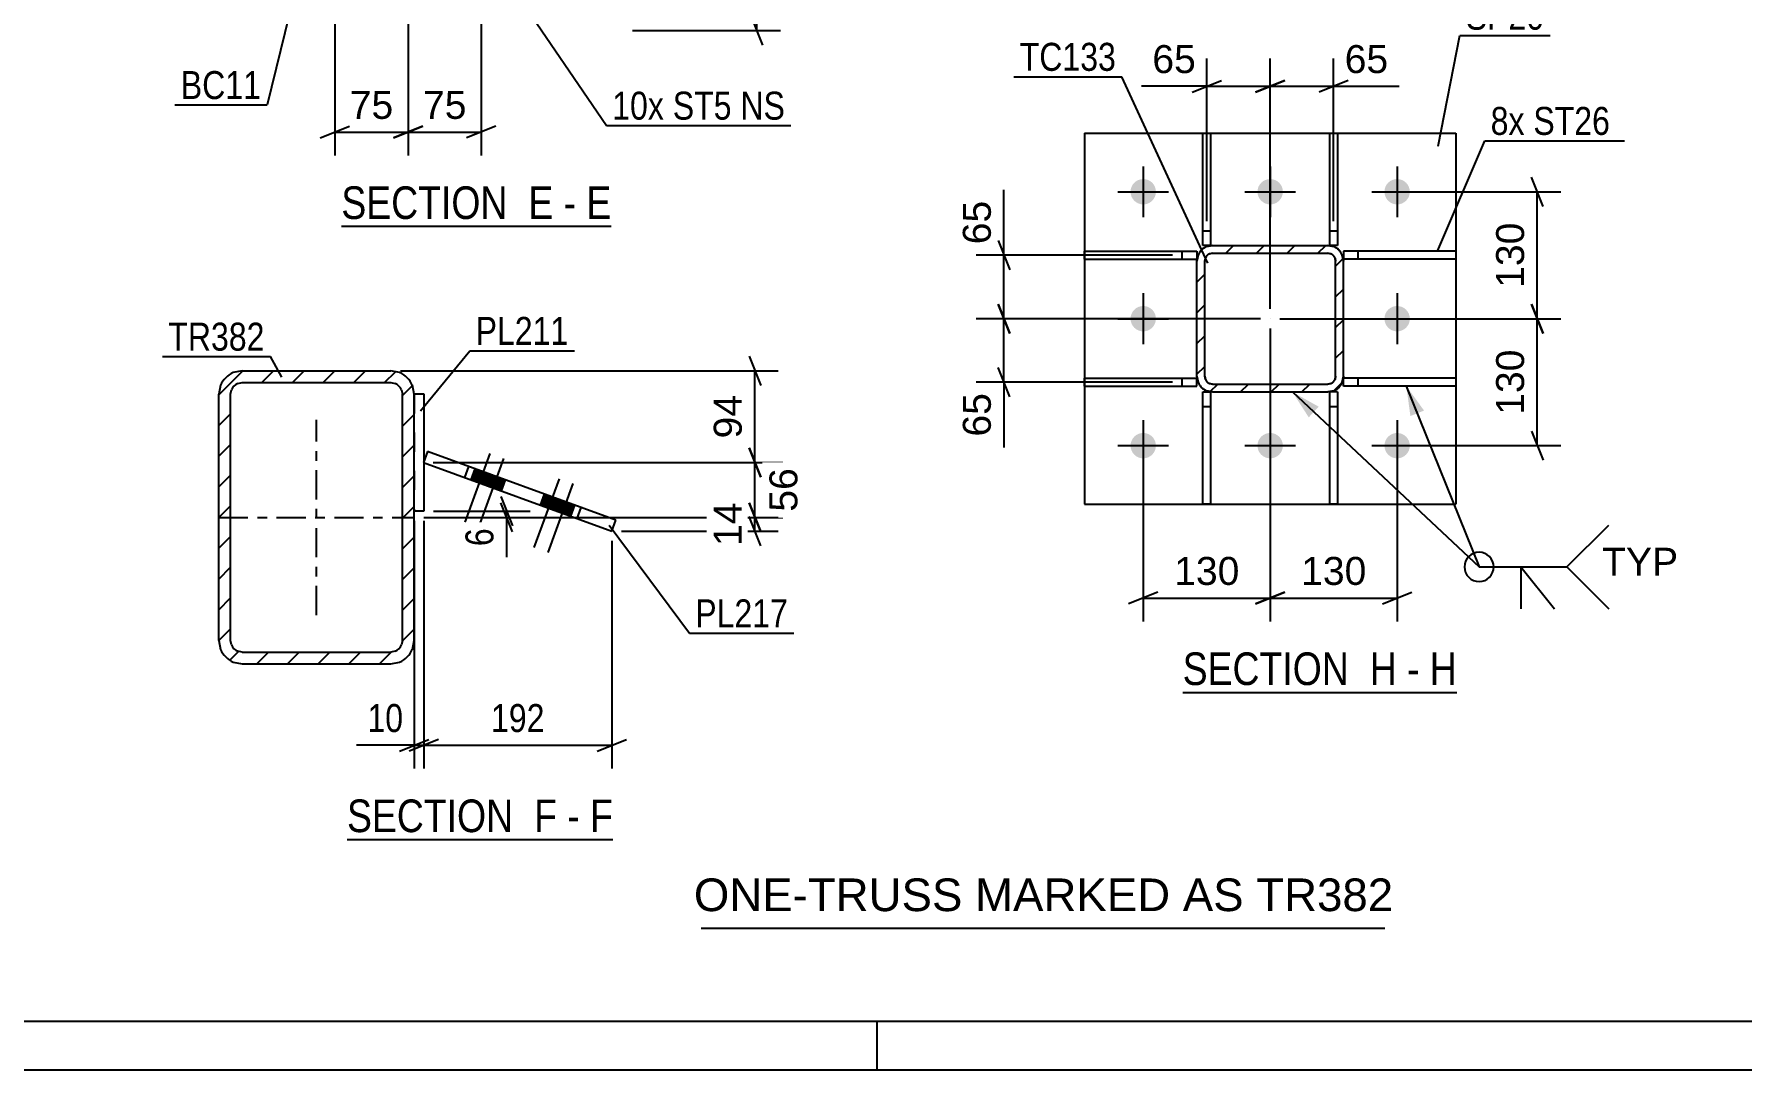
# Model space of a CAD drawing. Header units: millimetres. Extents: x 0 to 841, y 0 to 594.
# Drawn here: x 334.7 to 509.6, y 0 to 106 of the extents above; entities that cross this region are included whole.
import ezdxf

# ---------------------------------------------------------------- set-up
doc = ezdxf.new("R2010")
doc.units = ezdxf.units.MM
doc.linetypes.add('DXK_LINE_DOT2', pattern=[3.9198, 1.9599, -1.9599])
doc.linetypes.add('DXK_LINE_DOT3', pattern=[5.9187, 2.979, -0.9799, 0.9799, -0.9799])
doc.styles.add('Arial', font='ARIAL.TTF', dxfattribs={"height": 0.2})
doc.styles.add('Arial Narrow', font='ARIALN.TTF', dxfattribs={"height": 0.2})

# ---------------------------------------------------------------- blocks, each defined once
blk = doc.blocks.new('Unknown-318884472-1130')
at = {"color": 5, "linetype": 'Continuous'}
for p, q in [((5, 5), (836, 5)), ((421, 0), (421, 5)), ((0, 0), (841, 0))]:
    blk.add_line(p, q, dxfattribs=at)
blk = doc.blocks.new('Unknown-318884472-13 - 4047')
at = {"color": 6, "linetype": 'Continuous'}
blk.add_line((366.14, 86.37), (393.78, 86.37), dxfattribs=at)
at = {"color": 0, "linetype": 'Continuous'}
for points in [[(384.24, 87.12), (384.24, 90.62), (366.14, 90.62), (366.14, 87.12)], [(387.85, 87.12), (387.85, 90.62), (385.29, 90.62), (385.29, 87.12)], [(390.18, 87.12), (390.18, 90.62), (388.9, 90.62), (388.9, 87.12)], [(393.78, 87.12), (393.78, 90.62), (391.23, 90.62), (391.23, 87.12)]]:
    blk.add_wipeout(points, dxfattribs=at)
at = {"color": 7, "linetype": 'Continuous', "style": 'Arial Narrow'}
for s, p in [('SECTION ', (366.14, 87.12)), ('E', (385.29, 87.12)), ('E', (391.23, 87.12)), ('-', (388.9, 87.12))]:
    blk.add_text(s, height=3.34, dxfattribs=at).set_placement(p)
blk = doc.blocks.new('Unknown-318884472-15 - 1936')
at = {"color": 6, "linetype": 'Continuous'}
blk.add_line((366.72, 23.59), (393.94, 23.59), dxfattribs=at)
at = {"color": 0, "linetype": 'Continuous'}
for points in [[(384.83, 24.34), (384.83, 27.84), (366.72, 27.84), (366.72, 24.34)], [(388.22, 24.34), (388.22, 27.84), (385.88, 27.84), (385.88, 24.34)], [(390.55, 24.34), (390.55, 27.84), (389.27, 27.84), (389.27, 24.34)], [(393.94, 24.34), (393.94, 27.84), (391.6, 27.84), (391.6, 24.34)]]:
    blk.add_wipeout(points, dxfattribs=at)
at = {"color": 7, "linetype": 'Continuous', "style": 'Arial Narrow'}
for s, p in [('SECTION ', (366.72, 24.34)), ('F', (385.88, 24.34)), ('F', (391.6, 24.34)), ('-', (389.27, 24.34))]:
    blk.add_text(s, height=3.34, dxfattribs=at).set_placement(p)
blk = doc.blocks.new('Unknown-318884472-20 - 16678')
at = {"color": 6, "linetype": 'Continuous'}
blk.add_line((452.3, 38.65), (480.37, 38.65), dxfattribs=at)
at = {"color": 0, "linetype": 'Continuous'}
for points in [[(470.41, 39.4), (470.41, 42.9), (452.3, 42.9), (452.3, 39.4)], [(474.23, 39.4), (474.23, 42.9), (471.46, 42.9), (471.46, 39.4)], [(476.55, 39.4), (476.55, 42.9), (475.28, 42.9), (475.28, 39.4)], [(480.37, 39.4), (480.37, 42.9), (477.6, 42.9), (477.6, 39.4)]]:
    blk.add_wipeout(points, dxfattribs=at)
at = {"color": 7, "linetype": 'Continuous', "style": 'Arial Narrow'}
for s, p in [('SECTION ', (452.3, 39.4)), ('H', (471.46, 39.4)), ('H', (477.6, 39.4)), ('-', (475.28, 39.4))]:
    blk.add_text(s, height=3.34, dxfattribs=at).set_placement(p)
blk = doc.blocks.new('Part-318884472-1982 - 1936')
at = {"color": 2, "linetype": 'Continuous'}
for p, q in [((373.59, 69.21), (374.59, 69.21)), ((373.59, 69.21), (373.59, 69.17)), ((374.59, 69.21), (374.59, 57.21)), ((374.59, 57.21), (373.59, 57.21))]:
    blk.add_line(p, q, dxfattribs=at)
at = {"color": 7, "linetype": 'DXK_LINE_DOT2'}
blk.add_line((373.59, 69.17), (373.59, 57.21), dxfattribs=at)
blk = doc.blocks.new('Part-318884472-1955 - 1936')
at = {"linetype": 'Continuous'}
h = blk.add_hatch(dxfattribs=at)
h.set_pattern_fill('', scale=0.7, style=0, pattern_type=0)
h.set_pattern_definition([(45, (353.5922, 43.9717), (-1.57154, 1.57154), [])])
h.paths.add_polyline_path([(353.59, 69.17), (353.59, 43.97), (353.77, 43.05), (354.3, 42.27), (355.07, 41.75), (355.99, 41.57), (371.19, 41.57), (372.11, 41.75), (372.89, 42.27), (373.41, 43.05), (373.59, 43.97), (373.59, 69.17), (373.41, 70.09), (372.89, 70.87), (372.11, 71.39), (371.19, 71.57), (355.99, 71.57), (355.07, 71.39), (354.3, 70.87), (353.77, 70.09)])
h.paths.add_polyline_path([(355.14, 70.02), (355.53, 70.28), (355.99, 70.37), (371.19, 70.37), (371.65, 70.28), (372.04, 70.02), (372.3, 69.63), (372.39, 69.17), (372.39, 43.97), (372.3, 43.51), (372.04, 43.12), (371.65, 42.86), (371.19, 42.77), (355.99, 42.77), (355.53, 42.86), (355.14, 43.12), (354.88, 43.51), (354.79, 43.97), (354.79, 69.17), (354.88, 69.63)])
at = {"color": 2, "linetype": 'Continuous'}
for p, q in [((353.77, 70.09), (353.59, 69.17)), ((355.99, 71.57), (355.07, 71.39)), ((355.53, 70.28), (355.99, 70.37)), ((355.99, 71.57), (371.19, 71.57)), ((355.99, 70.37), (371.19, 70.37)), ((372.11, 71.39), (371.19, 71.57)), ((371.19, 70.37), (371.65, 70.28)), ((373.59, 69.17), (373.41, 70.09)), ((353.59, 43.97), (353.59, 69.17)), ((354.79, 69.17), (354.88, 69.63)), ((354.79, 43.97), (354.79, 69.17)), ((372.3, 69.63), (372.39, 69.17)), ((372.39, 43.97), (372.39, 69.17)), ((373.59, 43.97), (373.59, 69.17)), ((353.59, 43.97), (353.77, 43.05)), ((354.88, 43.51), (354.79, 43.97)), ((372.39, 43.97), (372.3, 43.51)), ((373.41, 43.05), (373.59, 43.97)), ((355.99, 42.77), (355.53, 42.86)), ((355.99, 42.77), (371.19, 42.77)), ((371.65, 42.86), (371.19, 42.77)), ((355.07, 41.75), (355.99, 41.57)), ((355.99, 41.57), (371.19, 41.57)), ((371.19, 41.57), (372.11, 41.75))]:
    blk.add_line(p, q, dxfattribs=at)
at = {"color": 7, "linetype": 'DXK_LINE_DOT3'}
for p, q in [((363.59, 46.57), (363.59, 66.57)), ((353.59, 56.57), (373.59, 56.57))]:
    blk.add_line(p, q, dxfattribs=at)
at = {"color": 2, "linetype": 'Continuous'}
for centre, radius, start, end in [((355.99, 69.17), 2.4, 112.5, 157.5), ((355.99, 69.17), 1.2, 112.5, 157.5), ((371.19, 69.17), 1.2, 22.5, 67.5), ((371.19, 69.17), 2.4, 22.5, 67.5), ((355.99, 43.97), 2.4, 202.5, 247.5), ((355.99, 43.97), 1.2, 202.5, 247.5), ((371.19, 43.97), 1.2, 292.5, 337.5), ((371.19, 43.97), 2.4, 292.5, 337.5)]:
    blk.add_arc(centre, radius, start, end, dxfattribs=at)
blk = doc.blocks.new('Bolt-318884472-2024 - 1936')
at = {"linetype": 'Continuous'}
for points in [[(381.5, 60.92), (379.81, 61.54), (379.4, 60.41), (381.09, 59.8)], [(382.92, 60.41), (381.23, 61.03), (380.82, 59.9), (382.51, 59.28)], [(388.59, 58.35), (386.9, 58.96), (386.49, 57.83), (388.18, 57.22)], [(390, 57.83), (388.31, 58.45), (387.9, 57.32), (389.59, 56.7)]]:
    blk.add_hatch(color=1, dxfattribs=at).paths.add_polyline_path(points)
at = {"color": 1, "linetype": 'Continuous'}
for p, q in [((381.34, 63.11), (378.78, 56.06)), ((379.81, 61.54), (379.4, 60.41)), ((382.76, 62.6), (380.19, 55.55)), ((381.23, 61.03), (380.82, 59.9)), ((381.5, 60.92), (381.09, 59.8)), ((382.92, 60.41), (382.51, 59.28)), ((388.43, 60.53), (385.86, 53.48)), ((389.84, 60.02), (387.28, 52.97)), ((386.9, 58.96), (386.49, 57.83)), ((388.31, 58.45), (387.9, 57.32)), ((388.59, 58.35), (388.18, 57.22)), ((390, 57.83), (389.59, 56.7))]:
    blk.add_line(p, q, dxfattribs=at)
blk = doc.blocks.new('Part-318884472-2004 - 1936')
at = {"color": 2, "linetype": 'Continuous'}
for p, q in [((374.95, 63.31), (374.54, 62.18)), ((394.24, 56.29), (374.95, 63.31)), ((374.54, 62.18), (393.83, 55.16)), ((378.78, 60.64), (379.19, 61.77)), ((393.83, 55.16), (394.24, 56.29))]:
    blk.add_line(p, q, dxfattribs=at)
at = {"color": 7, "linetype": 'DXK_LINE_DOT2'}
blk.add_line((390.3, 56.45), (390.71, 57.57), dxfattribs=at)
blk = doc.blocks.new('Part-318884472-16723 - 16678')
at = {"color": 2, "linetype": 'Continuous'}
for p, q in [((454.36, 57.91), (454.36, 69.41)), ((454.36, 69.41), (455.16, 69.41)), ((455.16, 69.41), (455.16, 57.91)), ((455.16, 57.91), (454.36, 57.91))]:
    blk.add_line(p, q, dxfattribs=at)
at = {"color": 7, "linetype": 'DXK_LINE_DOT2'}
blk.add_line((454.36, 67.91), (455.16, 67.91), dxfattribs=at)
blk = doc.blocks.new('Part-318884472-16726 - 16678')
at = {"color": 2, "linetype": 'Continuous'}
for p, q in [((480.26, 70.81), (468.76, 70.81)), ((468.76, 70.01), (468.76, 70.81)), ((480.26, 70.01), (468.76, 70.01)), ((480.26, 70.81), (480.26, 70.01))]:
    blk.add_line(p, q, dxfattribs=at)
at = {"color": 7, "linetype": 'DXK_LINE_DOT2'}
blk.add_line((470.26, 70.01), (470.26, 70.81), dxfattribs=at)
blk = doc.blocks.new('Part-318884472-16702 - 16678')
at = {"linetype": 'Continuous'}
h = blk.add_hatch(dxfattribs=at)
h.set_pattern_fill('', scale=0.7, style=0, pattern_type=0)
h.set_pattern_definition([(45, (467.7772, 69.5294), (-1.57154, 1.57154), [])])
h.paths.add_polyline_path([(467.16, 69.41), (467.78, 69.53), (468.3, 69.88), (468.64, 70.4), (468.76, 71.01), (468.76, 82.81), (468.64, 83.42), (468.3, 83.94), (467.78, 84.29), (467.16, 84.41), (455.36, 84.41), (454.75, 84.29), (454.23, 83.94), (453.89, 83.42), (453.76, 82.81), (453.76, 71.01), (453.89, 70.4), (454.23, 69.88), (454.75, 69.53), (455.36, 69.41)])
h.paths.add_polyline_path([(455.36, 70.21), (455.06, 70.27), (454.8, 70.44), (454.63, 70.7), (454.56, 71.01), (454.56, 82.81), (454.63, 83.11), (454.8, 83.37), (455.06, 83.55), (455.36, 83.61), (467.16, 83.61), (467.47, 83.55), (467.73, 83.37), (467.9, 83.11), (467.96, 82.81), (467.96, 71.01), (467.9, 70.7), (467.73, 70.44), (467.47, 70.27), (467.16, 70.21)])
at = {"color": 7, "linetype": 'DXK_LINE_DOT2'}
for p, q in [((454.75, 84.29), (455.36, 84.41)), ((455.36, 84.41), (467.16, 84.41)), ((467.16, 84.41), (467.78, 84.29)), ((453.76, 82.81), (453.89, 83.42)), ((453.76, 71.01), (453.76, 82.81)), ((454.63, 83.11), (454.56, 82.81)), ((454.56, 71.01), (454.56, 82.81)), ((455.36, 83.61), (455.06, 83.55)), ((455.36, 83.61), (467.16, 83.61)), ((467.47, 83.55), (467.16, 83.61)), ((467.96, 82.81), (467.9, 83.11)), ((467.96, 71.01), (467.96, 82.81)), ((468.64, 83.42), (468.76, 82.81)), ((468.76, 71.01), (468.76, 82.81)), ((453.89, 70.4), (453.76, 71.01)), ((454.56, 71.01), (454.63, 70.7)), ((455.06, 70.27), (455.36, 70.21)), ((455.36, 70.21), (467.16, 70.21)), ((467.16, 70.21), (467.47, 70.27)), ((467.9, 70.7), (467.96, 71.01)), ((468.76, 71.01), (468.64, 70.4)), ((455.36, 69.41), (454.75, 69.53)), ((455.36, 69.41), (467.16, 69.41)), ((467.78, 69.53), (467.16, 69.41))]:
    blk.add_line(p, q, dxfattribs=at)
at = {"color": 2, "linetype": 'Continuous'}
for p, q in [((455.36, 84.41), (454.75, 84.29)), ((455.36, 84.41), (467.16, 84.41)), ((467.78, 84.29), (467.16, 84.41)), ((453.89, 83.42), (453.76, 82.81)), ((453.76, 71.01), (453.76, 82.81)), ((454.56, 82.81), (454.63, 83.11)), ((454.56, 71.01), (454.56, 82.81)), ((455.06, 83.55), (455.36, 83.61)), ((455.36, 83.61), (467.16, 83.61)), ((467.16, 83.61), (467.47, 83.55)), ((467.9, 83.11), (467.96, 82.81)), ((467.96, 71.01), (467.96, 82.81)), ((468.76, 82.81), (468.64, 83.42)), ((468.76, 71.01), (468.76, 82.81)), ((453.76, 71.01), (453.89, 70.4)), ((454.63, 70.7), (454.56, 71.01)), ((455.36, 70.21), (455.06, 70.27)), ((455.36, 70.21), (467.16, 70.21)), ((467.47, 70.27), (467.16, 70.21)), ((467.96, 71.01), (467.9, 70.7)), ((468.64, 70.4), (468.76, 71.01)), ((454.75, 69.53), (455.36, 69.41)), ((455.36, 69.41), (467.16, 69.41)), ((467.16, 69.41), (467.78, 69.53))]:
    blk.add_line(p, q, dxfattribs=at)
at = {"color": 7, "linetype": 'DXK_LINE_DOT3'}
blk.add_line((461.26, 76.91), (461.26, 76.91), dxfattribs=at)
at = {"color": 7, "linetype": 'DXK_LINE_DOT2'}
for centre, radius, start, end in [((455.36, 82.81), 1.6, 112.5, 157.5), ((467.16, 82.81), 1.6, 22.5, 67.5), ((455.36, 82.81), 0.8, 112.5, 157.5), ((467.16, 82.81), 0.8, 22.5, 67.5), ((455.36, 71.01), 1.6, 202.5, 247.5), ((455.36, 71.01), 0.8, 202.5, 247.5), ((467.16, 71.01), 0.8, 292.5, 337.5), ((467.16, 71.01), 1.6, 292.5, 337.5)]:
    blk.add_arc(centre, radius, start, end, dxfattribs=at)
at = {"color": 2, "linetype": 'Continuous'}
for centre, radius, start, end in [((455.36, 82.81), 1.6, 112.5, 157.5), ((467.16, 82.81), 1.6, 22.5, 67.5), ((455.36, 82.81), 0.8, 112.5, 157.5), ((467.16, 82.81), 0.8, 22.5, 67.5), ((455.36, 71.01), 1.6, 202.5, 247.5), ((455.36, 71.01), 0.8, 202.5, 247.5), ((467.16, 71.01), 0.8, 292.5, 337.5), ((467.16, 71.01), 1.6, 292.5, 337.5)]:
    blk.add_arc(centre, radius, start, end, dxfattribs=at)
blk = doc.blocks.new('Part-318884472-16704 - 16678')
at = {"color": 2, "linetype": 'Continuous'}
for p, q in [((442.26, 95.91), (480.26, 95.91)), ((442.26, 95.91), (442.26, 57.91)), ((480.26, 95.91), (480.26, 57.91)), ((442.26, 57.91), (480.26, 57.91))]:
    blk.add_line(p, q, dxfattribs=at)
blk = doc.blocks.new('Part-318884472-16722 - 16678')
at = {"color": 2, "linetype": 'Continuous'}
for p, q in [((467.36, 57.91), (467.36, 69.41)), ((468.16, 69.41), (467.36, 69.41)), ((468.16, 69.41), (468.16, 57.91)), ((468.16, 57.91), (467.36, 57.91))]:
    blk.add_line(p, q, dxfattribs=at)
at = {"color": 7, "linetype": 'DXK_LINE_DOT2'}
blk.add_line((467.36, 67.91), (468.16, 67.91), dxfattribs=at)
blk = doc.blocks.new('Part-318884472-16724 - 16678')
at = {"color": 2, "linetype": 'Continuous'}
for p, q in [((467.36, 84.41), (467.36, 95.91)), ((467.36, 95.91), (468.16, 95.91)), ((468.16, 95.91), (468.16, 84.41)), ((468.16, 84.41), (467.36, 84.41))]:
    blk.add_line(p, q, dxfattribs=at)
at = {"color": 7, "linetype": 'DXK_LINE_DOT2'}
blk.add_line((467.36, 85.91), (468.16, 85.91), dxfattribs=at)
blk = doc.blocks.new('Part-318884472-16725 - 16678')
at = {"color": 2, "linetype": 'Continuous'}
for p, q in [((454.36, 84.41), (454.36, 95.91)), ((454.36, 95.91), (455.16, 95.91)), ((455.16, 95.91), (455.16, 84.41)), ((455.16, 84.41), (454.36, 84.41))]:
    blk.add_line(p, q, dxfattribs=at)
at = {"color": 7, "linetype": 'DXK_LINE_DOT2'}
blk.add_line((454.36, 85.91), (455.16, 85.91), dxfattribs=at)
blk = doc.blocks.new('Part-318884472-16727 - 16678')
at = {"color": 2, "linetype": 'Continuous'}
for p, q in [((480.26, 83.81), (468.76, 83.81)), ((468.76, 83.81), (468.76, 83.01)), ((480.26, 83.01), (468.76, 83.01)), ((480.26, 83.81), (480.26, 83.01))]:
    blk.add_line(p, q, dxfattribs=at)
at = {"color": 7, "linetype": 'DXK_LINE_DOT2'}
blk.add_line((470.26, 83.01), (470.26, 83.81), dxfattribs=at)
blk = doc.blocks.new('Part-318884472-16728 - 16678')
at = {"color": 2, "linetype": 'Continuous'}
for p, q in [((442.26, 70.01), (442.26, 70.81)), ((442.26, 70.81), (453.76, 70.81)), ((442.26, 70.01), (453.76, 70.01)), ((453.76, 70.01), (453.76, 70.81))]:
    blk.add_line(p, q, dxfattribs=at)
at = {"color": 7, "linetype": 'DXK_LINE_DOT2'}
blk.add_line((452.26, 70.01), (452.26, 70.81), dxfattribs=at)
blk = doc.blocks.new('Part-318884472-16729 - 16678')
at = {"color": 2, "linetype": 'Continuous'}
for p, q in [((442.26, 83.01), (442.26, 83.81)), ((442.26, 83.81), (453.76, 83.81)), ((442.26, 83.01), (453.76, 83.01)), ((453.76, 83.81), (453.76, 83.01))]:
    blk.add_line(p, q, dxfattribs=at)
at = {"color": 7, "linetype": 'DXK_LINE_DOT2'}
blk.add_line((452.26, 83.01), (452.26, 83.81), dxfattribs=at)
blk = doc.blocks.new('Bolt-318884472-16740 - 16678')
at = {"linetype": 'Continuous'}
for points in [[(449.56, 89.91, -1), (446.96, 89.91, -1)], [(462.56, 89.91, -1), (459.96, 89.91, -1)], [(475.56, 89.91, -1), (472.96, 89.91, -1)], [(449.56, 76.91, -1), (446.96, 76.91, -1)], [(475.56, 76.91, -1), (472.96, 76.91, -1)], [(449.56, 63.91, -1), (446.96, 63.91, -1)], [(462.56, 63.91, -1), (459.96, 63.91, -1)], [(475.56, 63.91, -1), (472.96, 63.91, -1)]]:
    blk.add_hatch(color=1, dxfattribs=at).paths.add_polyline_path(points)
at = {"color": 1, "linetype": 'Continuous'}
for p, q in [((448.26, 92.51), (448.26, 87.31)), ((461.26, 92.51), (461.26, 87.31)), ((474.26, 92.51), (474.26, 87.31)), ((445.66, 89.91), (450.86, 89.91)), ((458.66, 89.91), (463.86, 89.91)), ((471.66, 89.91), (476.86, 89.91)), ((448.26, 79.51), (448.26, 74.31)), ((474.26, 79.51), (474.26, 74.31)), ((445.66, 76.91), (450.86, 76.91)), ((471.66, 76.91), (476.86, 76.91)), ((448.26, 66.51), (448.26, 61.31)), ((461.26, 66.51), (461.26, 61.31)), ((474.26, 66.51), (474.26, 61.31)), ((445.66, 63.91), (450.86, 63.91)), ((458.66, 63.91), (463.86, 63.91)), ((471.66, 63.91), (476.86, 63.91))]:
    blk.add_line(p, q, dxfattribs=at)
blk = doc.blocks.new('StraightDimension-318884472-4279 - 4047')
at = {"color": 7, "linetype": 'Continuous'}
for p, q in [((372.97, 132.43), (372.97, 93.62)), ((380.47, 115.93), (380.47, 93.62)), ((371.47, 95.42), (374.47, 96.62)), ((381.97, 96.62), (378.97, 95.42)), ((372.97, 96.02), (380.47, 96.02))]:
    blk.add_line(p, q, dxfattribs=at)
at = {"color": 0}
blk.add_wipeout([(379.55, 96.77), (379.55, 100.97), (373.9, 100.97), (373.9, 96.77)], dxfattribs=at)
at = {"color": 3, "style": 'Arial'}
blk.add_text('75', height=2.865, dxfattribs=at).set_placement((374.5, 97.37))
blk = doc.blocks.new('StraightDimension-318884472-4284 - 4047')
at = {"color": 7, "linetype": 'Continuous'}
for p, q in [((372.97, 132.43), (372.97, 93.62)), ((365.47, 115.93), (365.47, 93.62)), ((363.97, 95.42), (366.97, 96.62)), ((374.47, 96.62), (371.47, 95.42)), ((365.47, 96.02), (372.97, 96.02))]:
    blk.add_line(p, q, dxfattribs=at)
at = {"color": 0}
blk.add_wipeout([(372.05, 96.77), (372.05, 100.97), (366.4, 100.97), (366.4, 96.77)], dxfattribs=at)
at = {"color": 3, "style": 'Arial'}
blk.add_text('75', height=2.865, dxfattribs=at).set_placement((367, 97.37))
blk = doc.blocks.new('StraightDimension-318884472-10644 - 4047')
at = {"color": 7, "linetype": 'Continuous'}
for p, q in [((408.1, 114.93), (409.3, 111.93)), ((388.97, 113.43), (411.1, 113.43)), ((408.7, 106.43), (408.7, 113.43)), ((409.3, 104.93), (408.1, 107.93)), ((395.97, 106.43), (411.1, 106.43))]:
    blk.add_line(p, q, dxfattribs=at)
at = {"color": 0}
blk.add_wipeout([(407.95, 112.75), (403.75, 112.75), (403.75, 107.11), (407.95, 107.11)], dxfattribs=at)
at = {"color": 3, "style": 'Arial'}
blk.add_text('70', height=2.865, rotation=90.0002, dxfattribs=at).set_placement((407.35, 107.71))
blk = doc.blocks.new('StraightDimension-318884472-10743 - 1936')
at = {"color": 7, "linetype": 'Continuous'}
for p, q in [((382.46, 58.71), (383.66, 55.71)), ((383.66, 55.07), (382.46, 58.07)), ((374.59, 56.57), (385.46, 56.57)), ((375.59, 57.21), (385.46, 57.21)), ((383.06, 56.57), (383.06, 57.21))]:
    blk.add_line(p, q, dxfattribs=at)
at = {"color": 0}
blk.add_wipeout([(382.31, 56.05), (378.11, 56.05), (378.11, 53.02), (382.31, 53.02)], dxfattribs=at)
at = {"color": 7, "linetype": 'Continuous'}
blk.add_line((383.06, 56.57), (383.06, 52.49), dxfattribs=at)
blk.add_line((383.06, 56.57), (383.06, 52.49), dxfattribs=at)
at = {"color": 3, "style": 'Arial Narrow'}
blk.add_text('6', height=2.86, rotation=90.0002, dxfattribs=at).set_placement((381.71, 53.62))
blk = doc.blocks.new('StraightDimension-318884472-2097 - 1936')
at = {"color": 7, "linetype": 'Continuous'}
for p, q in [((407.89, 73.07), (409.09, 70.07)), ((372.19, 71.57), (410.89, 71.57)), ((408.49, 62.18), (408.49, 71.57)), ((409.09, 60.68), (407.89, 63.68)), ((375.54, 62.18), (410.89, 62.18))]:
    blk.add_line(p, q, dxfattribs=at)
at = {"color": 0}
blk.add_wipeout([(407.74, 69.7), (403.54, 69.7), (403.54, 64.05), (407.74, 64.05)], dxfattribs=at)
at = {"color": 3, "style": 'Arial'}
blk.add_text('94', height=2.865, rotation=90.0002, dxfattribs=at).set_placement((407.14, 64.65))
blk = doc.blocks.new('StraightDimension-318884472-2107 - 1936')
at = {"color": 7, "linetype": 'Continuous'}
for p, q in [((407.89, 63.68), (409.09, 60.68)), ((375.54, 62.18), (411.34, 62.18)), ((408.49, 56.57), (408.49, 62.18)), ((409.09, 55.07), (407.89, 58.07)), ((374.59, 56.57), (411.34, 56.57))]:
    blk.add_line(p, q, dxfattribs=at)
at = {"color": 0}
blk.add_wipeout([(413.44, 62.2), (409.24, 62.2), (409.24, 56.55), (413.44, 56.55)], dxfattribs=at)
at = {"color": 3, "style": 'Arial'}
blk.add_text('56', height=2.865, rotation=90.0002, dxfattribs=at).set_placement((412.84, 57.15))
blk = doc.blocks.new('StraightDimension-318884472-2117 - 1936')
at = {"color": 7, "linetype": 'Continuous'}
for p, q in [((407.89, 58.07), (409.09, 55.07)), ((374.59, 56.57), (410.89, 56.57)), ((409.09, 53.66), (407.89, 56.66)), ((408.49, 55.16), (408.49, 56.57)), ((394.83, 55.16), (410.89, 55.16))]:
    blk.add_line(p, q, dxfattribs=at)
at = {"color": 0}
blk.add_wipeout([(407.74, 58.69), (403.54, 58.69), (403.54, 53.04), (407.74, 53.04)], dxfattribs=at)
at = {"color": 3, "style": 'Arial'}
blk.add_text('14', height=2.865, rotation=90.0002, dxfattribs=at).set_placement((407.14, 53.64))
blk = doc.blocks.new('StraightDimension-318884472-10724 - 1936')
at = {"color": 7, "linetype": 'Continuous'}
for p, q in [((374.59, 56.21), (374.59, 30.84)), ((393.83, 54.16), (393.83, 30.84)), ((376.09, 33.84), (373.09, 32.64)), ((374.59, 33.24), (393.83, 33.24)), ((392.33, 32.64), (395.33, 33.84))]:
    blk.add_line(p, q, dxfattribs=at)
at = {"color": 0}
blk.add_wipeout([(387.55, 33.99), (387.55, 38.19), (380.87, 38.19), (380.87, 33.99)], dxfattribs=at)
at = {"color": 3, "style": 'Arial Narrow'}
blk.add_text('192', height=2.863, dxfattribs=at).set_placement((381.47, 34.59))
blk = doc.blocks.new('StraightDimension-318884472-10725 - 1936')
at = {"color": 7, "linetype": 'Continuous'}
for p, q in [((373.59, 56.21), (373.59, 30.84)), ((374.59, 56.21), (374.59, 30.84)), ((372.09, 32.64), (375.09, 33.84)), ((376.09, 33.84), (373.09, 32.64)), ((373.59, 33.24), (374.59, 33.24))]:
    blk.add_line(p, q, dxfattribs=at)
at = {"color": 0}
blk.add_wipeout([(373.07, 33.99), (373.07, 38.19), (368.21, 38.19), (368.21, 33.99)], dxfattribs=at)
at = {"color": 7, "linetype": 'Continuous'}
blk.add_line((373.59, 33.24), (367.69, 33.24), dxfattribs=at)
blk.add_line((373.59, 33.24), (367.69, 33.24), dxfattribs=at)
at = {"color": 3, "style": 'Arial Narrow'}
blk.add_text('10', height=2.863, dxfattribs=at).set_placement((368.81, 34.59))
blk = doc.blocks.new('StraightDimension-318884472-16907 - 16678')
at = {"color": 7, "linetype": 'Continuous'}
for p, q in [((461.26, 77.91), (461.26, 103.56)), ((467.76, 86.91), (467.76, 103.56)), ((459.76, 100.11), (462.76, 101.31)), ((461.26, 100.71), (467.76, 100.71)), ((469.26, 101.31), (466.26, 100.11))]:
    blk.add_line(p, q, dxfattribs=at)
at = {"color": 0}
blk.add_wipeout([(473.94, 101.46), (473.94, 105.66), (468.29, 105.66), (468.29, 101.46)], dxfattribs=at)
at = {"color": 7, "linetype": 'Continuous'}
blk.add_line((467.76, 100.71), (474.46, 100.71), dxfattribs=at)
blk.add_line((467.76, 100.71), (474.46, 100.71), dxfattribs=at)
at = {"color": 3, "style": 'Arial'}
blk.add_text('65', height=2.865, dxfattribs=at).set_placement((468.89, 102.06))
blk = doc.blocks.new('StraightDimension-318884472-16919 - 16678')
at = {"color": 7, "linetype": 'Continuous'}
for p, q in [((433.4, 78.41), (434.6, 75.41)), ((460.26, 76.91), (431.15, 76.91)), ((434, 70.41), (434, 76.91)), ((434.6, 68.91), (433.4, 71.91)), ((451.26, 70.41), (431.15, 70.41))]:
    blk.add_line(p, q, dxfattribs=at)
at = {"color": 0}
blk.add_wipeout([(433.25, 69.88), (429.05, 69.88), (429.05, 64.24), (433.25, 64.24)], dxfattribs=at)
at = {"color": 7, "linetype": 'Continuous'}
blk.add_line((434, 70.41), (434, 63.71), dxfattribs=at)
blk.add_line((434, 70.41), (434, 63.71), dxfattribs=at)
at = {"color": 3, "style": 'Arial'}
blk.add_text('65', height=2.865, rotation=90.0002, dxfattribs=at).set_placement((432.65, 64.84))
blk = doc.blocks.new('StraightDimension-318884472-16949 - 16678')
at = {"color": 7, "linetype": 'Continuous'}
for p, q in [((489.21, 75.41), (488.01, 78.41)), ((462.26, 76.91), (491.01, 76.91)), ((488.61, 63.91), (488.61, 76.91)), ((488.01, 65.41), (489.21, 62.41)), ((475.26, 63.91), (491.01, 63.91))]:
    blk.add_line(p, q, dxfattribs=at)
at = {"color": 0}
blk.add_wipeout([(487.86, 74.34), (483.66, 74.34), (483.66, 66.47), (487.86, 66.47)], dxfattribs=at)
at = {"color": 3, "style": 'Arial'}
blk.add_text('130', height=2.865, rotation=90.0002, dxfattribs=at).set_placement((487.26, 67.07))
blk = doc.blocks.new('StraightDimension-318884472-16908 - 16678')
at = {"color": 7, "linetype": 'Continuous'}
for p, q in [((454.76, 86.91), (454.76, 103.56)), ((461.26, 77.91), (461.26, 103.56)), ((453.26, 100.11), (456.26, 101.31)), ((454.76, 100.71), (461.26, 100.71)), ((462.76, 101.31), (459.76, 100.11))]:
    blk.add_line(p, q, dxfattribs=at)
at = {"color": 0}
blk.add_wipeout([(454.24, 101.46), (454.24, 105.66), (448.59, 105.66), (448.59, 101.46)], dxfattribs=at)
at = {"color": 7, "linetype": 'Continuous'}
blk.add_line((454.76, 100.71), (448.07, 100.71), dxfattribs=at)
blk.add_line((454.76, 100.71), (448.07, 100.71), dxfattribs=at)
at = {"color": 3, "style": 'Arial'}
blk.add_text('65', height=2.865, dxfattribs=at).set_placement((449.19, 102.06))
blk = doc.blocks.new('StraightDimension-318884472-16918 - 16678')
at = {"color": 7, "linetype": 'Continuous'}
for p, q in [((433.4, 84.91), (434.6, 81.91)), ((451.26, 83.41), (431.15, 83.41)), ((434, 76.91), (434, 83.41)), ((434.6, 75.41), (433.4, 78.41)), ((460.26, 76.91), (431.15, 76.91))]:
    blk.add_line(p, q, dxfattribs=at)
at = {"color": 0}
blk.add_wipeout([(433.25, 89.58), (429.05, 89.58), (429.05, 83.93), (433.25, 83.93)], dxfattribs=at)
at = {"color": 7, "linetype": 'Continuous'}
blk.add_line((434, 83.41), (434, 90.1), dxfattribs=at)
blk.add_line((434, 83.41), (434, 90.1), dxfattribs=at)
at = {"color": 3, "style": 'Arial'}
blk.add_text('65', height=2.865, rotation=90.0002, dxfattribs=at).set_placement((432.65, 84.53))
blk = doc.blocks.new('StraightDimension-318884472-16929 - 16678')
at = {"color": 7, "linetype": 'Continuous'}
for p, q in [((461.26, 75.91), (461.26, 45.9)), ((474.26, 62.91), (474.26, 45.9)), ((462.76, 48.9), (459.76, 47.7)), ((461.26, 48.3), (474.26, 48.3)), ((472.76, 47.7), (475.76, 48.9))]:
    blk.add_line(p, q, dxfattribs=at)
at = {"color": 0}
blk.add_wipeout([(471.7, 49.05), (471.7, 53.25), (463.83, 53.25), (463.83, 49.05)], dxfattribs=at)
at = {"color": 3, "style": 'Arial'}
blk.add_text('130', height=2.865, dxfattribs=at).set_placement((464.43, 49.65))
blk = doc.blocks.new('StraightDimension-318884472-16930 - 16678')
at = {"color": 7, "linetype": 'Continuous'}
for p, q in [((461.26, 75.91), (461.26, 45.9)), ((448.26, 62.91), (448.26, 45.9)), ((449.76, 48.9), (446.76, 47.7)), ((448.26, 48.3), (461.26, 48.3)), ((459.76, 47.7), (462.76, 48.9))]:
    blk.add_line(p, q, dxfattribs=at)
at = {"color": 0}
blk.add_wipeout([(458.7, 49.05), (458.7, 53.25), (450.83, 53.25), (450.83, 49.05)], dxfattribs=at)
at = {"color": 3, "style": 'Arial'}
blk.add_text('130', height=2.865, dxfattribs=at).set_placement((451.43, 49.65))
blk = doc.blocks.new('StraightDimension-318884472-16948 - 16678')
at = {"color": 7, "linetype": 'Continuous'}
for p, q in [((489.21, 88.41), (488.01, 91.41)), ((475.26, 89.91), (491.01, 89.91)), ((488.61, 76.91), (488.61, 89.91)), ((488.01, 78.41), (489.21, 75.41)), ((462.26, 76.91), (491.01, 76.91))]:
    blk.add_line(p, q, dxfattribs=at)
at = {"color": 0}
blk.add_wipeout([(487.86, 87.34), (483.66, 87.34), (483.66, 79.47), (487.86, 79.47)], dxfattribs=at)
at = {"color": 3, "style": 'Arial'}
blk.add_text('130', height=2.865, rotation=90.0002, dxfattribs=at).set_placement((487.26, 80.07))
blk = doc.blocks.new('Unknown-318884472-17242')
at = {"color": 7, "linetype": 'Continuous'}
blk.add_line((403, 14.5), (473, 14.5), dxfattribs=at)
at = {"color": 7, "style": 'Arial'}
blk.add_text('ONE-TRUSS MARKED AS TR382', height=3.3428, dxfattribs=at).set_placement((402.24, 16.25))
blk = doc.blocks.new('Mark-318884472-4175 - 4047')
at = {"color": 0}
blk.add_wipeout([(357.93, 99.4), (357.93, 102.4), (349.7, 102.4), (349.7, 99.4)], dxfattribs=at)
blk.add_wipeout([(357.93, 99.4), (357.93, 102.4), (349.7, 102.4), (349.7, 99.4)], dxfattribs=at)
at = {"color": 30, "linetype": 'Continuous'}
for p in [(363.6, 119.34), (349.1, 98.8)]:
    blk.add_line(p, (358.53, 98.8), dxfattribs=at)
at = {"color": 3, "style": 'Arial Narrow'}
blk.add_text('BC11', height=2.863, dxfattribs=at).set_placement((349.7, 99.4))
blk = doc.blocks.new('MarkSet-318884472-4345 - 4047')
at = {"color": 0}
for points in [[(399.18, 97.29), (399.18, 100.29), (393.88, 100.29), (393.88, 97.29)], [(406.11, 97.29), (406.11, 100.29), (400.08, 100.29), (400.08, 97.29)], [(411.58, 97.29), (411.58, 100.29), (407.01, 100.29), (407.01, 97.29)]]:
    blk.add_wipeout(points, dxfattribs=at)
for points in [[(399.18, 97.29), (399.18, 100.29), (393.88, 100.29), (393.88, 97.29)], [(406.11, 97.29), (406.11, 100.29), (400.08, 100.29), (400.08, 97.29)], [(411.58, 97.29), (411.58, 100.29), (407.01, 100.29), (407.01, 97.29)]]:
    blk.add_wipeout(points, dxfattribs=at)
at = {"color": 30, "linetype": 'Continuous'}
for p, q in [((380.15, 115.97), (393.28, 96.69)), ((393.28, 96.69), (412.18, 96.69))]:
    blk.add_line(p, q, dxfattribs=at)
at = {"color": 3, "style": 'Arial Narrow'}
for s, p in [('10x', (393.88, 97.29)), ('ST5', (400.08, 97.29)), ('NS', (407.01, 97.29))]:
    blk.add_text(s, height=2.863, dxfattribs=at).set_placement(p)
blk = doc.blocks.new('Mark-318884472-1951 - 1936')
at = {"color": 0}
blk.add_wipeout([(358.29, 73.64), (358.29, 76.64), (348.42, 76.64), (348.42, 73.64)], dxfattribs=at)
blk.add_wipeout([(358.29, 73.64), (358.29, 76.64), (348.42, 76.64), (348.42, 73.64)], dxfattribs=at)
at = {"color": 30, "linetype": 'Continuous'}
for p in [(347.82, 73.04), (360.06, 70.94)]:
    blk.add_line(p, (358.89, 73.04), dxfattribs=at)
at = {"color": 3, "style": 'Arial Narrow'}
blk.add_text('TR382', height=2.863, dxfattribs=at).set_placement((348.42, 73.64))
blk = doc.blocks.new('Mark-318884472-1978 - 1936')
at = {"color": 0}
blk.add_wipeout([(389.4, 74.23), (389.4, 77.23), (379.89, 77.23), (379.89, 74.23)], dxfattribs=at)
blk.add_wipeout([(389.4, 74.23), (389.4, 77.23), (379.89, 77.23), (379.89, 74.23)], dxfattribs=at)
at = {"color": 30, "linetype": 'Continuous'}
for p, q in [((374.23, 67.49), (379.29, 73.63)), ((379.29, 73.63), (390, 73.63))]:
    blk.add_line(p, q, dxfattribs=at)
at = {"color": 3, "style": 'Arial Narrow'}
blk.add_text('PL211', height=2.863, dxfattribs=at).set_placement((379.89, 74.23))
blk = doc.blocks.new('Mark-318884472-2000 - 1936')
at = {"color": 0}
blk.add_wipeout([(411.88, 45.31), (411.88, 48.31), (402.38, 48.31), (402.38, 45.31)], dxfattribs=at)
blk.add_wipeout([(411.88, 45.31), (411.88, 48.31), (402.38, 48.31), (402.38, 45.31)], dxfattribs=at)
at = {"color": 30, "linetype": 'Continuous'}
for p, q in [((393.57, 55.77), (401.78, 44.71)), ((401.78, 44.71), (412.48, 44.71))]:
    blk.add_line(p, q, dxfattribs=at)
at = {"color": 3, "style": 'Arial Narrow'}
blk.add_text('PL217', height=2.863, dxfattribs=at).set_placement((402.38, 45.31))
blk = doc.blocks.new('Mark-318884472-16882 - 16678')
at = {"color": 0}
blk.add_wipeout([(489.33, 106.5), (489.33, 109.5), (481.29, 109.5), (481.29, 106.5)], dxfattribs=at)
blk.add_wipeout([(489.33, 106.5), (489.33, 109.5), (481.29, 109.5), (481.29, 106.5)], dxfattribs=at)
at = {"color": 30, "linetype": 'Continuous'}
for p, q in [((478.45, 94.58), (480.69, 105.9)), ((480.69, 105.9), (489.93, 105.9))]:
    blk.add_line(p, q, dxfattribs=at)
at = {"color": 3, "style": 'Arial Narrow'}
blk.add_text('SP20', height=2.863, dxfattribs=at).set_placement((481.29, 106.5))
blk = doc.blocks.new('WeldMark-318884472-17022 - 16678')
at = {"linetype": 'Continuous'}
for points in [[(475.62, 66.94), (475.2, 70.01), (477.02, 67.5)], [(465.21, 66.81), (463.53, 69.41), (466.23, 67.9)]]:
    blk.add_hatch(color=30, dxfattribs=at).paths.add_polyline_path(points)
at = {"color": 30, "linetype": 'Continuous'}
for p, q in [((475.2, 70.01), (482.65, 51.49)), ((463.53, 69.41), (482.65, 51.49)), ((482.65, 51.49), (491.65, 51.49))]:
    blk.add_line(p, q, dxfattribs=at)
at = {"color": 3, "linetype": 'Continuous'}
for q in [(490.36, 47.2), (486.93, 47.2)]:
    blk.add_line((486.93, 51.49), q, dxfattribs=at)
for start, end in [(90, 270), (270, 90)]:
    blk.add_arc((482.65, 51.49), 1.5, start, end, dxfattribs=at)
at = {"color": 0, "linetype": 'Continuous'}
blk.add_wipeout([(503.02, 50.59), (503.02, 53.59), (495.25, 53.59), (495.25, 50.59)], dxfattribs=at)
blk.add_wipeout([(503.02, 50.59), (503.02, 53.59), (495.25, 53.59), (495.25, 50.59)], dxfattribs=at)
at = {"color": 3, "linetype": 'Continuous'}
for q in [(495.93, 55.77), (495.93, 47.2)]:
    blk.add_line((491.65, 51.49), q, dxfattribs=at)
at = {"color": 3, "linetype": 'Continuous', "style": 'Arial'}
blk.add_text('TYP', height=2.865, dxfattribs=at).set_placement((495.25, 50.59))
blk = doc.blocks.new('MarkSet-318884472-16886 - 16678')
at = {"color": 0}
for points in [[(487.31, 95.73), (487.31, 98.73), (483.84, 98.73), (483.84, 95.73)], [(496.06, 95.73), (496.06, 98.73), (488.21, 98.73), (488.21, 95.73)]]:
    blk.add_wipeout(points, dxfattribs=at)
for points in [[(487.31, 95.73), (487.31, 98.73), (483.84, 98.73), (483.84, 95.73)], [(496.06, 95.73), (496.06, 98.73), (488.21, 98.73), (488.21, 95.73)]]:
    blk.add_wipeout(points, dxfattribs=at)
at = {"color": 30, "linetype": 'Continuous'}
for p, q in [((478.4, 83.81), (483.24, 95.13)), ((483.24, 95.13), (497.56, 95.13))]:
    blk.add_line(p, q, dxfattribs=at)
at = {"color": 3, "style": 'Arial Narrow'}
for s, p in [('8x', (483.84, 95.73)), ('ST26', (488.21, 95.73))]:
    blk.add_text(s, height=2.863, dxfattribs=at).set_placement(p)
blk = doc.blocks.new('Mark-318884472-16841 - 16678')
at = {"color": 0}
blk.add_wipeout([(445.48, 102.29), (445.48, 105.29), (435.61, 105.29), (435.61, 102.29)], dxfattribs=at)
blk.add_wipeout([(445.48, 102.29), (445.48, 105.29), (435.61, 105.29), (435.61, 102.29)], dxfattribs=at)
at = {"color": 30, "linetype": 'Continuous'}
for p in [(435.01, 101.69), (454.89, 82.59)]:
    blk.add_line(p, (446.08, 101.69), dxfattribs=at)
at = {"color": 3, "style": 'Arial Narrow'}
blk.add_text('TC133', height=2.863, dxfattribs=at).set_placement((435.61, 102.29))

msp = doc.modelspace()

# ---------------------------------------------------------------- block references
for name in ['Unknown-318884472-1130', 'Part-318884472-16704 - 16678', 'Part-318884472-16725 - 16678', 'Part-318884472-16724 - 16678', 'Bolt-318884472-16740 - 16678', 'Part-318884472-16702 - 16678', 'Part-318884472-16729 - 16678', 'Part-318884472-16727 - 16678', 'Part-318884472-1955 - 1936', 'Part-318884472-16728 - 16678', 'Part-318884472-16726 - 16678', 'Part-318884472-1982 - 1936', 'Part-318884472-16723 - 16678', 'Part-318884472-16722 - 16678', 'Part-318884472-2004 - 1936', 'Bolt-318884472-2024 - 1936', 'Unknown-318884472-17242']:
    msp.add_blockref(name, (0, 0))

# ---------------------------------------------------------------- next in the draw order: block references
for name in ['StraightDimension-318884472-4279 - 4047', 'StraightDimension-318884472-10644 - 4047', 'Mark-318884472-16882 - 16678', 'StraightDimension-318884472-16907 - 16678', 'Unknown-318884472-13 - 4047', 'Mark-318884472-1951 - 1936', 'StraightDimension-318884472-2097 - 1936', 'StraightDimension-318884472-10743 - 1936', 'Unknown-318884472-20 - 16678', 'Unknown-318884472-15 - 1936']:
    msp.add_blockref(name, (0, 0))

# ---------------------------------------------------------------- next in the draw order: block references
for name in ['StraightDimension-318884472-4284 - 4047', 'MarkSet-318884472-4345 - 4047', 'Mark-318884472-1978 - 1936', 'StraightDimension-318884472-16919 - 16678', 'StraightDimension-318884472-16949 - 16678', 'StraightDimension-318884472-2107 - 1936']:
    msp.add_blockref(name, (0, 0))

# ---------------------------------------------------------------- next in the draw order: block references
for name in ['Mark-318884472-4175 - 4047', 'StraightDimension-318884472-16908 - 16678', 'StraightDimension-318884472-2117 - 1936']:
    msp.add_blockref(name, (0, 0))

# ---------------------------------------------------------------- next in the draw order: block references
for name in ['StraightDimension-318884472-16918 - 16678', 'StraightDimension-318884472-10724 - 1936']:
    msp.add_blockref(name, (0, 0))

# ---------------------------------------------------------------- next in the draw order: block references
for name in ['Mark-318884472-16841 - 16678', 'StraightDimension-318884472-16929 - 16678', 'StraightDimension-318884472-10725 - 1936', 'Mark-318884472-2000 - 1936']:
    msp.add_blockref(name, (0, 0))

# ---------------------------------------------------------------- next in the draw order: block references
msp.add_blockref('StraightDimension-318884472-16930 - 16678', (0, 0))

# ---------------------------------------------------------------- next in the draw order: block references
for name in ['StraightDimension-318884472-16948 - 16678', 'WeldMark-318884472-17022 - 16678']:
    msp.add_blockref(name, (0, 0))

# ---------------------------------------------------------------- next in the draw order: block references
msp.add_blockref('MarkSet-318884472-16886 - 16678', (0, 0))

doc.saveas('drawing.dxf')
